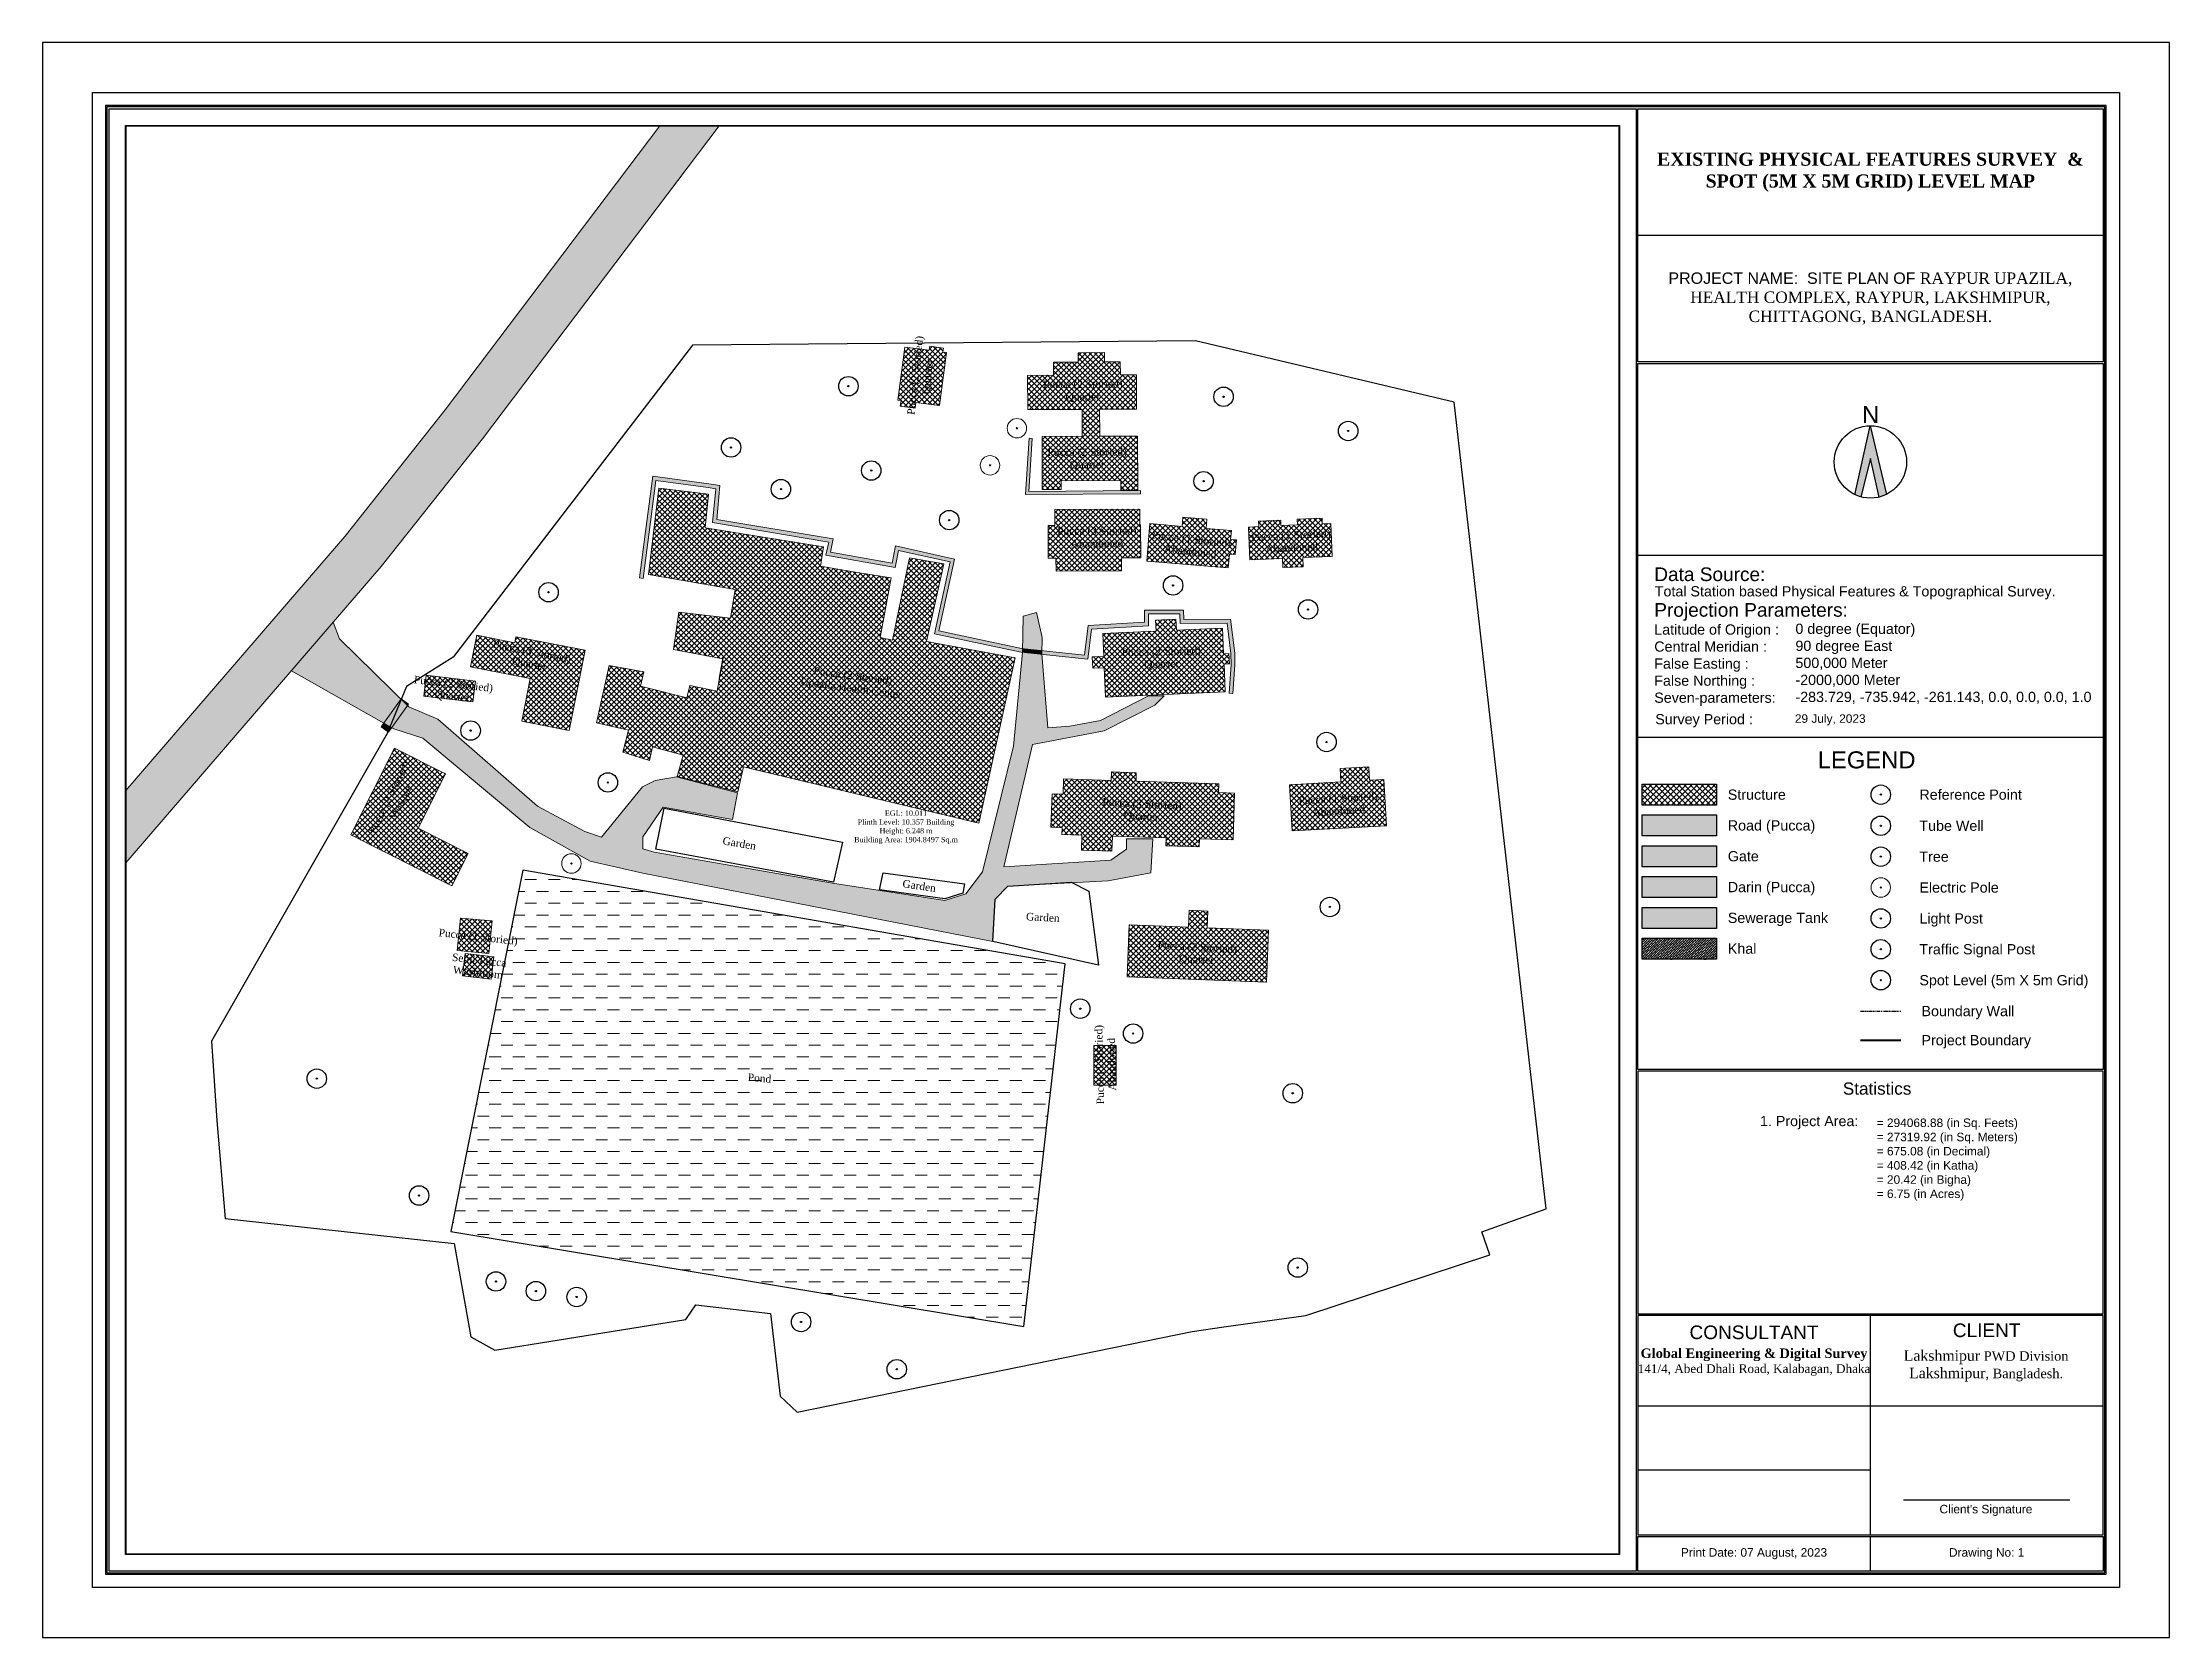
# Model space of a CAD drawing. Header units: inches. Extents: x 270945 to 271283, y 2548610 to 2548863.
import ezdxf
from ezdxf.enums import TextEntityAlignment as Align

# ---------------------------------------------------------------- set-up
doc = ezdxf.new("R2010")
doc.units = ezdxf.units.IN
doc.header["$MEASUREMENT"] = 0
doc.header["$PDMODE"] = 32
doc.header["$PDSIZE"] = 0.2
doc.linetypes.add('PHANTOM2', pattern=[1.25, 0.625, -0.125, 0.125, -0.125, 0.125, -0.125])
doc.layers.add('Boundary Wall', color=7, linetype='PHANTOM2', lineweight=30, true_color=0xe69800)
doc.layers.add('River-Canal-Pond-Ditch', color=7, linetype='Continuous', lineweight=25, true_color=0x6fccdd)
for name, color, linetype in [('Drain (Pucca)', 230, 'Continuous'), ('Frame', 61, 'Continuous'), ('Frame_384', 61, 'Continuous'), ('Frame_480', 61, 'Continuous'), ('Gate', 14, 'Continuous'), ('Grid (5m X 5m) Spot Level', 252, 'Continuous'), ('Label_Structure_Type', 162, 'Continuous'), ('Label_Structure_Use', 110, 'Continuous'), ('Layout_Text', 7, 'Continuous'), ('Light Post', 130, 'Continuous'), ('Natural Khal', 192, 'Continuous'), ('Outer_1', 230, 'Continuous'), ('Outer_2', 7, 'Continuous'), ('Outer_3', 40, 'Continuous'), ('Outer_4', 3, 'Continuous'), ('P3', 3, 'Continuous'), ('Page_Border', 150, 'Continuous'), ('Reference_Point', 10, 'Continuous'), ('Road (Pucca)', 50, 'Continuous'), ('Sewerage Tank', 42, 'Continuous'), ('Structure', 5, 'Continuous'), ('Tree', 3, 'Continuous'), ('Tube Well (Hand)', 30, 'Continuous')]:
    doc.layers.add(name, color=color, linetype=linetype)
doc.layers.add('Electric Pole', color=6, linetype='Continuous', lineweight=20)
doc.layers.add('Project_Boundary', color=3, linetype='Continuous', lineweight=30)
doc.styles.add('Label_Structure_Type', font='times.ttf')
doc.styles.add('Label_Structure_Use', font='times.ttf')
doc.styles.get("Standard").update_dxf_attribs({"font": 'arial.ttf', "height": 1})
pattern_1 = [(45, (0, 0), (-0.42426406871, 0.42426406871), []), (135, (0, 0), (-0.42426406871, -0.42426406871), [])]

msp = doc.modelspace()

# ---------------------------------------------------------------- hatches: boundary and pattern name
at = {"layer": 'Drain (Pucca)', "lineweight": 0}
h = msp.add_hatch(color=256, dxfattribs=at)
h.dxf.hatch_style = 1
h.paths.add_polyline_path([(271119.48, 2548792.29), (271101.75, 2548792.16), (271102.31, 2548800.54), (271101.81, 2548800.57), (271101.22, 2548791.66), (271119.48, 2548791.79)])
h = msp.add_hatch(color=256, dxfattribs=at)
h.dxf.hatch_style = 1
h.paths.add_polyline_path([(271042.15, 2548794.58), (271041.01, 2548785.79), (271040.06, 2548778.43), (271040.65, 2548778.36), (271041.61, 2548785.71), (271042.66, 2548793.86), (271050.96, 2548792.78), (271052.14, 2548792.57), (271051.64, 2548787.22), (271070.04, 2548784.13), (271069.61, 2548782.04), (271080.59, 2548780.07), (271081.1, 2548782.79), (271089.29, 2548780.97), (271086.79, 2548769.57), (271100.52, 2548766.66), (271100.77, 2548766.63), (271100.78, 2548767.24), (271100.61, 2548767.25), (271087.51, 2548770.04), (271090, 2548781.43), (271080.63, 2548783.51), (271080.11, 2548780.77), (271070.32, 2548782.52), (271070.75, 2548784.61), (271052.29, 2548787.72), (271052.79, 2548793.07), (271051.05, 2548793.37)])
h = msp.add_hatch(color=256, dxfattribs=at)
h.dxf.hatch_style = 1
h.paths.add_polyline_path([(271103.84, 2548766.91), (271103.83, 2548766.34), (271103.83, 2548766.31), (271111.11, 2548765.54), (271111.71, 2548770.31), (271120.7, 2548770.83), (271120.71, 2548772.74), (271125.71, 2548772.74), (271125.76, 2548771.24), (271133.19, 2548771.28), (271133.79, 2548766.46), (271133.83, 2548764.71), (271133.5, 2548760.17), (271134.1, 2548760.12), (271134.43, 2548764.7), (271134.39, 2548766.5), (271133.72, 2548771.89), (271126.34, 2548771.85), (271126.29, 2548773.34), (271120.11, 2548773.34), (271120.11, 2548771.4), (271111.18, 2548770.88), (271110.59, 2548766.2)])
h = msp.add_hatch(color=256, dxfattribs=at)
h.dxf.hatch_style = 1
h.paths.add_polyline_path([(271103.84, 2548766.91), (271100.78, 2548767.24), (271100.77, 2548766.63), (271103.83, 2548766.31), (271103.83, 2548766.34)])
at = {"layer": 'Drain (Pucca)'}
msp.add_hatch(color=256, dxfattribs=at).paths.add_polyline_path([(271198.97, 2548731.11), (271210.75, 2548731.11), (271210.75, 2548727.78), (271198.97, 2548727.78)])
at = {"layer": 'Gate', "lineweight": 0}
h = msp.add_hatch(color=256, dxfattribs=at)
h.dxf.hatch_style = 1
h.paths.add_polyline_path([(271002.3, 2548759.16), (271002.25, 2548759.21), (270999.54, 2548755.43), (271000.53, 2548754.87)])
h = msp.add_hatch(color=256, dxfattribs=at)
h.dxf.hatch_style = 1
h.paths.add_polyline_path([(271003.29, 2548758.19), (271002.3, 2548759.16), (271000.53, 2548754.87), (271000.79, 2548754.72)])
h = msp.add_hatch(color=256, dxfattribs=at)
h.dxf.hatch_style = 1
h.paths.add_polyline_path([(271002.32, 2548759.22), (271002.3, 2548759.16), (271003.29, 2548758.19), (271003.45, 2548758.41)])
h = msp.add_hatch(color=256, dxfattribs=at)
h.dxf.hatch_style = 1
h.paths.add_polyline_path([(271000.53, 2548754.87), (270999.54, 2548755.43), (270999.09, 2548754.81), (271000.18, 2548754.02)])
h = msp.add_hatch(color=256, dxfattribs=at)
h.dxf.hatch_style = 1
h.paths.add_polyline_path([(271000.79, 2548754.72), (271000.53, 2548754.87), (271000.18, 2548754.02), (271000.25, 2548753.97)])
at = {"layer": 'Gate'}
msp.add_hatch(color=256, dxfattribs=at).paths.add_polyline_path([(271198.97, 2548735.99), (271210.75, 2548735.99), (271210.75, 2548732.66), (271198.97, 2548732.66)])
at = {"layer": 'Layout_Text'}
h = msp.add_hatch(color=256, dxfattribs=at)
h.paths.add_polyline_path([(271235.1, 2548802.56), (271235.13, 2548797.35), (271236.41, 2548791.8, -0.098962), (271236.54, 2548791.25), (271237.67, 2548791.67)])
h.paths.add_polyline_path([(271235.13, 2548797.35), (271235.1, 2548802.56), (271232.66, 2548791.63, 0.045392), (271233.64, 2548791.27, -0.097851), (271233.77, 2548791.82)])
at = {"layer": 'Natural Khal', "lineweight": -2}
h = msp.add_hatch(dxfattribs=at)
h.set_pattern_fill('ANSI36', color=4, scale=2.16, style=0)
h.set_pattern_definition([(45, (-172999.44675, 2120564.7476), (0.14318912316, 0.52502678491), [0.67499999985, -0.13499999997, 0, -0.13499999997])])
h.paths.add_polyline_path([(271198.97, 2548721.34), (271210.75, 2548721.34), (271210.75, 2548718.01), (271198.97, 2548718.01)])
at = {"layer": 'River-Canal-Pond-Ditch', "lineweight": 0}
h = msp.add_hatch(dxfattribs=at)
h.set_pattern_fill('DASH', color=256, scale=15)
h.paths.add_polyline_path([(271107.51, 2548717.28), (271021.59, 2548732.1), (271010.18, 2548674.82), (271100.94, 2548659.76)])
h.paths.add_polyline_path([(271010.17, 2548715.45), (271018.53, 2548714.52), (271018.73, 2548716.4), (271010.38, 2548717.32)], flags=9)
h.paths.add_polyline_path([(271010.05, 2548717.43), (271019.08, 2548716.43), (271019.29, 2548718.31), (271010.25, 2548719.31)], flags=9)
h.paths.add_polyline_path([(271007.82, 2548720.91), (271020.85, 2548719.47), (271021.12, 2548721.87), (271008.09, 2548723.31)], flags=9)
h.paths.add_polyline_path([(271056.87, 2548698.39), (271061.13, 2548698.05), (271061.28, 2548699.93), (271057.02, 2548700.26)], flags=24)
at = {"layer": 'Road (Pucca)', "lineweight": 0}
h = msp.add_hatch(color=254, dxfattribs=at)
h.dxf.hatch_style = 1
h.paths.add_polyline_path([(270999.13, 2548780.24), (271015.16, 2548800.47), (271052.7, 2548850.08), (271043.3, 2548850.08), (271009.23, 2548805.06), (270993.35, 2548785.02), (270958.67, 2548744.77), (270958.67, 2548733.28)])
h = msp.add_hatch(color=254, dxfattribs=at)
h.dxf.hatch_style = 1
h.paths.add_polyline_path([(271103.85, 2548768.98), (271102.98, 2548772.98), (271100.87, 2548772.38), (271100.78, 2548767.24), (271103.84, 2548766.91)])
h = msp.add_hatch(color=254, dxfattribs=at)
h.dxf.hatch_style = 1
h.paths.add_polyline_path([(270992.52, 2548768.79), (270991.51, 2548771.4), (270984.88, 2548763.7), (270999.54, 2548755.43), (271002.25, 2548759.21)], flags=17)
h = msp.add_hatch(color=254, dxfattribs=at)
h.dxf.hatch_style = 1
h.paths.add_polyline_path([(271008.08, 2548756.05), (271003.51, 2548757.98), (271003.29, 2548758.19), (271000.79, 2548754.72), (271001.12, 2548754.54), (271005.72, 2548753.06), (271022.67, 2548738.88), (271032.26, 2548733.53), (271040.6, 2548731.62), (271096.06, 2548720.81), (271096.42, 2548727.54), (271098.43, 2548729.56), (271098.52, 2548729.56), (271108.47, 2548730.2), (271108.64, 2548730.12), (271114.34, 2548730.44), (271121.09, 2548731.71), (271121.4, 2548737.06), (271117.24, 2548737.07), (271117.23, 2548735.44), (271114.76, 2548733.7), (271097.82, 2548732.65), (271102.32, 2548752.01), (271113.69, 2548754.2), (271121.72, 2548758.27), (271123.2, 2548759.76), (271120.74, 2548759.74), (271113.13, 2548755.86), (271108.23, 2548754.95), (271104.75, 2548754.7), (271103.83, 2548766.31), (271100.77, 2548766.63), (271099.32, 2548751.75), (271094.42, 2548731.85), (271091.75, 2548728.38), (271088.45, 2548727.33), (271070.66, 2548730.03), (271042.4, 2548734.98), (271040.58, 2548735.49), (271040.58, 2548737.39), (271043.8, 2548742.11), (271054.8, 2548740.17), (271055.6, 2548744.39), (271045.93, 2548746.93), (271042.53, 2548746.35), (271040.55, 2548745.32), (271034.01, 2548737.33), (271031.4, 2548738.27), (271023.87, 2548742.24)])
at = {"layer": 'Road (Pucca)'}
msp.add_hatch(color=254, dxfattribs=at).paths.add_polyline_path([(271198.97, 2548740.87), (271210.75, 2548740.87), (271210.75, 2548737.54), (271198.97, 2548737.54)])
at = {"layer": 'Sewerage Tank'}
msp.add_hatch(color=256, dxfattribs=at).paths.add_polyline_path([(271198.97, 2548726.22), (271210.75, 2548726.22), (271210.75, 2548722.89), (271198.97, 2548722.89)])
at = {"layer": 'Structure', "lineweight": 0}
h = msp.add_hatch(dxfattribs=at)
h.set_pattern_fill('ANSI37', color=253, scale=4.8)
h.set_pattern_definition(pattern_1)
h.paths.add_polyline_path([(271088.71, 2548814.16), (271088.15, 2548814.24), (271088.24, 2548814.88), (271086.06, 2548815.17), (271085.97, 2548814.53), (271082.12, 2548815.04), (271081, 2548806.63), (271081.51, 2548806.56), (271081.39, 2548805.66), (271083.76, 2548805.35), (271083.87, 2548806.24), (271087.59, 2548805.75)])
h.paths.add_polyline_path([(271086.68, 2548807.11), (271087.35, 2548813.27), (271085.05, 2548813.52), (271084.37, 2548807.36)], flags=24)
h.paths.add_polyline_path([(271084.4, 2548803.88), (271085.83, 2548816.91), (271083.43, 2548817.17), (271082, 2548804.15)], flags=9)
h = msp.add_hatch(dxfattribs=at)
h.set_pattern_fill('ANSI37', color=253, scale=4.8)
h.set_pattern_definition(pattern_1)
h.paths.add_polyline_path([(271112.98, 2548805.17), (271118.83, 2548805.21), (271118.8, 2548810.63), (271116.26, 2548810.61), (271116.24, 2548812.69), (271113.77, 2548812.68), (271113.76, 2548814.16), (271109.56, 2548814.14), (271109.56, 2548812.64), (271105.68, 2548812.64), (271105.69, 2548810.56), (271101.56, 2548810.54), (271101.59, 2548805.11), (271110.21, 2548805.16), (271110.23, 2548800.89), (271103.86, 2548800.85), (271103.89, 2548792.44), (271106.89, 2548792.44), (271106.89, 2548793.85), (271116.35, 2548793.9), (271116.36, 2548792.37), (271119.04, 2548792.38), (271118.99, 2548800.93), (271113, 2548800.9)])
h.paths.add_polyline_path([(271107.93, 2548795.08), (271114.13, 2548795.11), (271114.11, 2548797.43), (271107.92, 2548797.4)], flags=24)
h.paths.add_polyline_path([(271104.47, 2548796.97), (271117.57, 2548797.04), (271117.56, 2548799.45), (271104.45, 2548799.38)], flags=24)
h.paths.add_polyline_path([(271107.23, 2548805.85), (271113.43, 2548805.89), (271113.42, 2548808.21), (271107.22, 2548808.17)], flags=24)
h.paths.add_polyline_path([(271103.77, 2548807.75), (271116.87, 2548807.82), (271116.86, 2548810.23), (271103.76, 2548810.16)], flags=24)
h = msp.add_hatch(dxfattribs=at)
h.set_pattern_fill('ANSI37', color=253, scale=4.8)
h.set_pattern_definition(pattern_1)
h.paths.add_polyline_path([(271099.57, 2548765.79), (271085.54, 2548768.37), (271088.29, 2548780.65), (271082.84, 2548781.63), (271080.16, 2548768.59), (271078.2, 2548768.99), (271079.93, 2548778.43), (271074.25, 2548779.35), (271068.73, 2548780.32), (271069.22, 2548783.36), (271050.47, 2548786.39), (271051.01, 2548791.73), (271043.13, 2548792.68), (271041.49, 2548778.98), (271055.22, 2548776.63), (271054.47, 2548772.04), (271046.27, 2548772.99), (271045.46, 2548767.11), (271053.25, 2548765.63), (271052.35, 2548760.49), (271048.01, 2548761.37), (271047.58, 2548759.44), (271040.19, 2548761.28), (271040.75, 2548763.54), (271035.27, 2548764.54), (271033.24, 2548755.49), (271038.29, 2548754.3), (271037.41, 2548750.81), (271041.63, 2548749.48), (271042.12, 2548751.67), (271046.98, 2548750.37), (271046.04, 2548746.94), (271055.63, 2548744.55), (271056.55, 2548748.47), (271093.84, 2548739.56)])
h.paths.add_polyline_path([(271065.15, 2548760.76), (271081.66, 2548758.51), (271081.98, 2548760.9), (271065.48, 2548763.15)], flags=24)
h.paths.add_polyline_path([(271067.18, 2548762.46), (271080.16, 2548760.69), (271080.49, 2548763.09), (271067.5, 2548764.85)], flags=24)
h = msp.add_hatch(dxfattribs=at)
h.set_pattern_fill('ANSI37', color=253, scale=4.8)
h.set_pattern_definition(pattern_1)
h.paths.add_polyline_path([(271119.48, 2548786.83), (271119.35, 2548786.83), (271119.33, 2548789.35), (271105.88, 2548789.28), (271105.9, 2548786.76), (271104.81, 2548786.75), (271104.84, 2548781.55), (271106.06, 2548781.56), (271106.07, 2548779.53), (271116.44, 2548779.58), (271116.43, 2548781.61), (271119.51, 2548781.63)])
h.paths.add_polyline_path([(271108.16, 2548782.95), (271116.96, 2548783), (271116.95, 2548784.88), (271108.15, 2548784.83)], flags=24)
h.paths.add_polyline_path([(271106, 2548784.46), (271119.1, 2548784.53), (271119.09, 2548786.94), (271105.99, 2548786.87)], flags=24)
h = msp.add_hatch(dxfattribs=at)
h.set_pattern_fill('ANSI37', color=253, scale=4.8)
h.set_pattern_definition(pattern_1)
h.paths.add_polyline_path([(271134.68, 2548784.47), (271133.74, 2548784.55), (271133.86, 2548785.95), (271129.85, 2548786.29), (271129.98, 2548787.73), (271126.18, 2548788.05), (271126.06, 2548786.61), (271120.95, 2548787.05), (271120.45, 2548781.12), (271133.35, 2548780.03), (271133.54, 2548782.21), (271134.48, 2548782.13)])
h.paths.add_polyline_path([(271122.85, 2548782.19), (271131.6, 2548781.21), (271131.81, 2548783.08), (271123.06, 2548784.06)], flags=24)
h.paths.add_polyline_path([(271120.88, 2548783.93), (271133.91, 2548782.48), (271134.17, 2548784.88), (271121.15, 2548786.33)], flags=24)
h = msp.add_hatch(dxfattribs=at)
h.set_pattern_fill('ANSI37', color=253, scale=4.8)
h.set_pattern_definition(pattern_1)
h.paths.add_polyline_path([(271149.62, 2548787.07), (271148.27, 2548787.02), (271148.23, 2548787.92), (271144.3, 2548787.75), (271144.34, 2548786.84), (271141.71, 2548786.73), (271141.67, 2548787.6), (271138.15, 2548787.44), (271138.19, 2548786.57), (271136.55, 2548786.5), (271136.78, 2548781.29), (271141.94, 2548781.51), (271142.01, 2548780.07), (271145.23, 2548780.21), (271145.16, 2548781.66), (271149.85, 2548781.86)])
h.paths.add_polyline_path([(271139.06, 2548782.06), (271147.84, 2548782.55), (271147.74, 2548784.43), (271138.95, 2548783.94)], flags=24)
h = msp.add_hatch(dxfattribs=at)
h.set_pattern_fill('ANSI37', color=253, scale=4.8)
h.set_pattern_definition(pattern_1)
h.paths.add_polyline_path([(271132.69, 2548764.79), (271133.54, 2548764.82), (271133.47, 2548766.45), (271132.62, 2548766.41), (271132.44, 2548770.48), (271125.15, 2548770.16), (271125.07, 2548771.89), (271121.85, 2548771.75), (271121.93, 2548770.02), (271113.46, 2548769.65), (271113.62, 2548766.01), (271111.81, 2548765.93), (271111.89, 2548764.12), (271113.7, 2548764.2), (271113.91, 2548759.55), (271132.88, 2548760.39)])
h.paths.add_polyline_path([(271119.73, 2548763.42), (271125.93, 2548763.57), (271125.87, 2548765.89), (271119.68, 2548765.74)], flags=24)
h.paths.add_polyline_path([(271116.23, 2548765.25), (271129.34, 2548765.56), (271129.28, 2548767.97), (271116.18, 2548767.66)], flags=24)
h = msp.add_hatch(dxfattribs=at)
h.set_pattern_fill('ANSI37', color=253, scale=4.8)
h.set_pattern_definition(pattern_1)
h.paths.add_polyline_path([(271031.42, 2548766.98), (271020.47, 2548769.12), (271020.28, 2548768.16), (271014.25, 2548769.34), (271013.27, 2548764.34), (271022.72, 2548762.5), (271021.39, 2548755.71), (271028.93, 2548754.23)])
h.paths.add_polyline_path([(271019.3, 2548764.15), (271025.37, 2548762.91), (271025.84, 2548765.18), (271019.77, 2548766.42)], flags=24)
h.paths.add_polyline_path([(271016.3, 2548766.71), (271029.14, 2548764.09), (271029.62, 2548766.46), (271016.78, 2548769.08)], flags=24)
h.paths.add_polyline_path([(271007.12, 2548758.73), (271013.28, 2548758.05), (271013.54, 2548760.35), (271007.38, 2548761.03)], flags=9)
h.paths.add_polyline_path([(271003.9, 2548761.01), (271016.93, 2548759.57), (271017.19, 2548761.97), (271004.17, 2548763.41)], flags=9)
h = msp.add_hatch(dxfattribs=at)
h.set_pattern_fill('ANSI37', color=253, scale=4.8)
h.set_pattern_definition(pattern_1)
h.paths.add_polyline_path([(271014.04, 2548762.09), (271006.25, 2548763.01), (271005.87, 2548759.7), (271013.66, 2548758.79)])
h = msp.add_hatch(dxfattribs=at)
h.set_pattern_fill('ANSI37', color=253, scale=4.8)
h.set_pattern_definition(pattern_1)
h.paths.add_polyline_path([(271004.98, 2548738.76), (271009.33, 2548747.36), (271001.23, 2548751.45), (270994.29, 2548737.72), (271010.32, 2548729.61), (271012.91, 2548734.75)])
h.paths.add_polyline_path([(271001.89, 2548739.28), (271004.79, 2548745.08), (271002.7, 2548746.12), (270999.81, 2548740.32)], flags=24)
h.paths.add_polyline_path([(270998.67, 2548737.19), (271004.52, 2548748.91), (271002.36, 2548749.99), (270996.51, 2548738.26)], flags=24)
h = msp.add_hatch(dxfattribs=at)
h.set_pattern_fill('ANSI37', color=253, scale=4.8)
h.set_pattern_definition(pattern_1)
h.paths.add_polyline_path([(271134.34, 2548744.33), (271131.83, 2548744.41), (271131.87, 2548745.82), (271118.75, 2548746.22), (271118.79, 2548747.57), (271114.88, 2548747.69), (271114.83, 2548746.34), (271107.27, 2548746.57), (271107.19, 2548744.16), (271105.44, 2548744.22), (271105.27, 2548738.91), (271107.03, 2548738.85), (271107, 2548737.76), (271110.17, 2548737.67), (271110.09, 2548735.27), (271114.93, 2548735.13), (271115.01, 2548737.52), (271123.51, 2548737.26), (271123.47, 2548735.99), (271128.75, 2548735.83), (271128.79, 2548737.1), (271134.12, 2548736.94)])
h.paths.add_polyline_path([(271116.42, 2548739.5), (271122.61, 2548739.17), (271122.73, 2548741.48), (271116.54, 2548741.81)], flags=24)
h.paths.add_polyline_path([(271113.07, 2548741.59), (271126.16, 2548740.89), (271126.29, 2548743.3), (271113.2, 2548744)], flags=24)
h = msp.add_hatch(dxfattribs=at)
h.set_pattern_fill('ANSI37', color=253, scale=4.8)
h.set_pattern_definition(pattern_1)
h.paths.add_polyline_path([(271158.01, 2548746.49), (271155.73, 2548746.37), (271155.62, 2548748.48), (271151.12, 2548748.23), (271151.23, 2548746.12), (271143.08, 2548745.66), (271143.48, 2548738.33), (271158.42, 2548739.16)])
h.paths.add_polyline_path([(271146.54, 2548740.34), (271155.33, 2548740.83), (271155.22, 2548742.71), (271146.44, 2548742.22)], flags=24)
h.paths.add_polyline_path([(271144.31, 2548741.73), (271157.39, 2548742.47), (271157.26, 2548744.88), (271144.17, 2548744.14)], flags=24)
at = {"layer": 'Structure'}
h = msp.add_hatch(dxfattribs=at)
h.set_pattern_fill('ANSI37', color=253, scale=5.184, style=0)
h.set_pattern_definition([(45, (269012.3503, 2548190.6301), (-0.4582052, 0.4582052), []), (135, (269012.3503, 2548190.6301), (-0.4582052, -0.4582052), [])])
h.paths.add_polyline_path([(271198.97, 2548745.76), (271210.75, 2548745.76), (271210.75, 2548742.43), (271198.97, 2548742.43)])
at = {"layer": 'Structure', "lineweight": 0}
h = msp.add_hatch(dxfattribs=at)
h.set_pattern_fill('ANSI37', color=253, scale=4.8)
h.set_pattern_definition(pattern_1)
h.paths.add_polyline_path([(271139.75, 2548722.59), (271130, 2548722.97), (271130.11, 2548725.64), (271127.17, 2548725.76), (271127.06, 2548723.09), (271117.65, 2548723.45), (271117.33, 2548715.22), (271139.43, 2548714.36)])
h.paths.add_polyline_path([(271125.17, 2548716.82), (271131.36, 2548716.46), (271131.49, 2548718.78), (271125.31, 2548719.14)], flags=24)
h.paths.add_polyline_path([(271121.84, 2548718.94), (271134.92, 2548718.17), (271135.06, 2548720.58), (271121.98, 2548721.35)], flags=24)
h = msp.add_hatch(dxfattribs=at)
h.set_pattern_fill('ANSI37', color=253, scale=4.8)
h.set_pattern_definition(pattern_1)
h.paths.add_polyline_path([(271016.7, 2548724.06), (271011.7, 2548724.52), (271011.16, 2548719.39), (271016.16, 2548718.93)])
h.paths.add_polyline_path([(271007.82, 2548720.91), (271020.85, 2548719.47), (271021.12, 2548721.87), (271008.09, 2548723.31)], flags=9)
h.paths.add_polyline_path([(271010.05, 2548717.43), (271019.08, 2548716.43), (271019.29, 2548718.31), (271010.25, 2548719.31)], flags=9)
h = msp.add_hatch(dxfattribs=at)
h.set_pattern_fill('ANSI37', color=253, scale=4.8)
h.set_pattern_definition(pattern_1)
h.paths.add_polyline_path([(271016.95, 2548718.39), (271012.41, 2548718.92), (271012.01, 2548715.37), (271016.54, 2548714.84)])
h = msp.add_hatch(dxfattribs=at)
h.set_pattern_fill('ANSI37', color=253, scale=4.8)
h.set_pattern_definition(pattern_1)
h.paths.add_polyline_path([(271115.6, 2548704.31), (271112.05, 2548704.31), (271112.05, 2548698.01), (271115.6, 2548698.01)])

# ---------------------------------------------------------------- linework, layer by layer
at = {"elevation": 16.97}
msp.add_lwpolyline([(271053.32, 2548766.02), (271052.67, 2548762.54)], dxfattribs=at)
at = {"layer": 'Boundary Wall'}
for points in [[(271233.58, 2548709.78), (271239.97, 2548709.78)], [(271233.58, 2548705.17), (271239.97, 2548705.17)]]:
    msp.add_lwpolyline(points, dxfattribs=at)
at = {"layer": 'Drain (Pucca)', "lineweight": 0, "elevation": 9.99}
msp.add_lwpolyline([(271101.81, 2548800.57), (271101.22, 2548791.66), (271119.48, 2548791.79), (271119.48, 2548792.29), (271101.75, 2548792.16), (271102.31, 2548800.54)], close=True, dxfattribs=at)
at = {"layer": 'Drain (Pucca)', "lineweight": 0}
msp.add_lwpolyline([(271134.1, 2548760.12), (271134.43, 2548764.7), (271134.39, 2548766.5), (271133.72, 2548771.89), (271126.34, 2548771.85), (271126.29, 2548773.34), (271120.11, 2548773.34), (271120.11, 2548771.4), (271111.18, 2548770.88), (271110.59, 2548766.2), (271100.61, 2548767.25), (271087.51, 2548770.04), (271090, 2548781.43), (271080.63, 2548783.51), (271080.11, 2548780.77), (271070.32, 2548782.52), (271070.75, 2548784.61), (271052.29, 2548787.72), (271052.79, 2548793.07), (271051.05, 2548793.37), (271042.15, 2548794.58), (271041.01, 2548785.79), (271040.06, 2548778.43), (271040.65, 2548778.36), (271041.61, 2548785.71), (271042.66, 2548793.86), (271050.96, 2548792.78), (271052.14, 2548792.57), (271051.64, 2548787.22), (271070.04, 2548784.13), (271069.61, 2548782.04), (271080.59, 2548780.07), (271081.1, 2548782.79), (271089.29, 2548780.97), (271086.79, 2548769.57), (271100.52, 2548766.66), (271111.11, 2548765.54), (271111.71, 2548770.31), (271120.7, 2548770.83), (271120.71, 2548772.74), (271125.71, 2548772.74), (271125.76, 2548771.24), (271133.19, 2548771.28), (271133.79, 2548766.46), (271133.83, 2548764.71), (271133.5, 2548760.17)], close=True, dxfattribs=at)
at = {"layer": 'Drain (Pucca)'}
msp.add_lwpolyline([(271198.97, 2548731.11), (271210.75, 2548731.11), (271210.75, 2548727.78), (271198.97, 2548727.78)], close=True, dxfattribs=at)
at = {"layer": 'Electric Pole'}
for centre in [(271099.87, 2548802.16), (271095.61, 2548796.29), (271029.26, 2548733.17), (271236.78, 2548729.37)]:
    msp.add_circle(centre, 1.54, dxfattribs=at)
for p in [(271099.87, 2548802.16), (271095.61, 2548796.29), (271029.26, 2548733.17), (271236.78, 2548729.37)]:
    msp.add_point(p, dxfattribs=at)
at = {"layer": 'Frame'}
msp.add_lwpolyline([(271274.63, 2548855.4), (271274.63, 2548618.39), (270953.35, 2548618.39), (270953.35, 2548855.4)], close=True, dxfattribs=at)
at = {"layer": 'Frame_384'}
msp.add_lwpolyline([(270958.67, 2548850.08), (270958.67, 2548623.71), (271195.31, 2548623.71), (271195.31, 2548850.08)], close=True, dxfattribs=at)
at = {"layer": 'Frame_480'}
msp.add_lwpolyline([(270958.67, 2548850.08), (271195.31, 2548850.08), (271195.31, 2548623.71), (270958.67, 2548623.71)], close=True, dxfattribs=at)
msp.add_lwpolyline([(270958.67, 2548850.08), (271195.31, 2548850.08), (271195.31, 2548623.71), (270958.67, 2548623.71)], close=True, dxfattribs=at)
at = {"layer": 'Gate', "lineweight": 0}
msp.add_lwpolyline([(270999.09, 2548754.81), (271002.28, 2548759.25), (271003.45, 2548758.41), (271000.25, 2548753.97)], close=True, dxfattribs=at)
at = {"layer": 'Gate'}
msp.add_lwpolyline([(271198.97, 2548735.99), (271210.75, 2548735.99), (271210.75, 2548732.66), (271198.97, 2548732.66)], close=True, dxfattribs=at)
at = {"layer": 'Grid (5m X 5m) Spot Level'}
msp.add_circle((271236.78, 2548714.68), 1.54, dxfattribs=at)
msp.add_point((271236.78, 2548714.68), dxfattribs=at)
at = {"layer": 'Layout_Text'}
msp.add_circle((271235.13, 2548796.82), 5.74, dxfattribs=at)
at = {"layer": 'Light Post'}
msp.add_circle((271236.78, 2548724.47), 1.54, dxfattribs=at)
msp.add_point((271236.78, 2548724.47), dxfattribs=at)
msp.add_point((271236.78, 2548724.47), dxfattribs=at)
at = {"layer": 'Natural Khal'}
msp.add_lwpolyline([(271198.97, 2548721.34), (271210.75, 2548721.34), (271210.75, 2548718.01), (271198.97, 2548718.01)], close=True, dxfattribs=at)
at = {"layer": 'Outer_1'}
msp.add_lwpolyline([(271272.52, 2548853.3), (270955.45, 2548853.3), (270955.45, 2548620.5), (271272.52, 2548620.5)], close=True, dxfattribs=at)
at = {"layer": 'Outer_2'}
msp.add_lwpolyline([(271272.31, 2548853.09), (270955.66, 2548853.09), (270955.66, 2548620.71), (271272.31, 2548620.71)], close=True, dxfattribs=at)
at = {"layer": 'Outer_3'}
for p, q in [((271272, 2548832.74), (271198.26, 2548832.74)), ((271272, 2548782.01), (271198.26, 2548782.01)), ((271272, 2548753.15), (271198.26, 2548753.15)), ((271235.13, 2548626.78), (271235.13, 2548661.55)), ((271198.26, 2548647.23), (271235.13, 2548647.23)), ((271235.13, 2548647.23), (271272, 2548647.23)), ((271235.13, 2548637), (271198.26, 2548637)), ((271266.73, 2548632.24), (271240.39, 2548632.24)), ((271235.13, 2548621.02), (271235.13, 2548626.51))]:
    msp.add_line(p, q, dxfattribs=at)
for points in [[(271198, 2548852.77), (271198, 2548621.02), (270955.98, 2548621.02), (270955.98, 2548852.77)], [(271198.26, 2548852.77), (271272, 2548852.77), (271272, 2548812.7), (271198.26, 2548812.7)], [(271272, 2548812.44), (271272, 2548700.54), (271198.26, 2548700.54), (271198.26, 2548812.44)], [(271272, 2548700.27), (271198.26, 2548700.27), (271198.26, 2548661.81), (271272, 2548661.81)], [(271272, 2548661.55), (271198.26, 2548661.55), (271198.26, 2548626.78), (271272, 2548626.78)], [(271198.26, 2548626.51), (271272, 2548626.51), (271272, 2548621.02), (271198.26, 2548621.02)]]:
    msp.add_lwpolyline(points, close=True, dxfattribs=at)
at = {"layer": 'Outer_4'}
msp.add_lwpolyline([(271195.36, 2548850.14), (271195.36, 2548623.66), (270958.61, 2548623.66), (270958.61, 2548850.14)], close=True, dxfattribs=at)
at = {"layer": 'P3', "color": 0}
msp.add_lwpolyline([(271232.66, 2548791.63), (271235.1, 2548802.56), (271237.67, 2548791.67), (271236.54, 2548791.25), (271235.13, 2548797.35), (271233.64, 2548791.27)], dxfattribs=at)
at = {"layer": 'Page_Border'}
msp.add_lwpolyline([(271282.53, 2548863.3), (270945.45, 2548863.3), (270945.45, 2548610.49), (271282.53, 2548610.49)], close=True, dxfattribs=at)
at = {"layer": 'Project_Boundary', "lineweight": -3, "elevation": 9.23}
msp.add_lwpolyline([(270973.09, 2548692.42), (270974.38, 2548676.9), (271010.7, 2548672.96), (271013.3, 2548658.13), (271017.15, 2548656.03), (271047.42, 2548660.87), (271048.98, 2548663.22), (271060.84, 2548661.85), (271062.36, 2548648.74), (271065.02, 2548646.2), (271127.63, 2548658.98), (271132.67, 2548659.75), (271145.66, 2548661.5), (271174.83, 2548671.12), (271173.54, 2548674.81), (271183.74, 2548678.46), (271169.15, 2548806.29), (271128.16, 2548816.03), (271048.48, 2548815.31), (271010.52, 2548765.86), (271003.14, 2548761.21), (271000.08, 2548753.77), (270972.2, 2548704.99), (270973.09, 2548692.42)], dxfattribs=at)
at = {"layer": 'Project_Boundary', "lineweight": 40}
msp.add_lwpolyline([(271233.58, 2548705.17), (271239.97, 2548705.17)], dxfattribs=at)
at = {"layer": 'Reference_Point'}
msp.add_circle((271236.78, 2548744.09), 1.54, dxfattribs=at)
msp.add_point((271236.78, 2548744.09), dxfattribs=at)
at = {"layer": 'River-Canal-Pond-Ditch', "elevation": 10.17}
msp.add_lwpolyline([(271021.59, 2548732.1), (271010.18, 2548674.82), (271100.94, 2548659.76), (271107.51, 2548717.28), (271021.59, 2548732.1)], dxfattribs=at)
at = {"layer": 'Road (Pucca)', "lineweight": 0}
for points in [[(270958.67, 2548744.77), (270993.35, 2548785.02), (271009.23, 2548805.06), (271043.3, 2548850.08)], [(270958.67, 2548733.28), (270999.13, 2548780.24), (271015.16, 2548800.47), (271052.7, 2548850.08)]]:
    msp.add_lwpolyline(points, dxfattribs=at)
at = {"layer": 'Road (Pucca)', "lineweight": 0, "elevation": 10.05}
msp.add_lwpolyline([(270984.88, 2548763.7), (271001.12, 2548754.54), (271005.72, 2548753.06), (271022.67, 2548738.88), (271032.26, 2548733.53), (271040.6, 2548731.62), (271096.06, 2548720.81), (271096.42, 2548727.54), (271098.43, 2548729.56), (271114.34, 2548730.44), (271121.09, 2548731.71), (271121.4, 2548737.06), (271117.24, 2548737.07), (271117.23, 2548735.44), (271114.76, 2548733.7), (271097.82, 2548732.65), (271102.32, 2548752.01), (271113.69, 2548754.2), (271121.72, 2548758.27), (271123.2, 2548759.76), (271120.74, 2548759.74), (271113.13, 2548755.86), (271108.23, 2548754.95), (271104.75, 2548754.7), (271103.83, 2548766.34), (271103.85, 2548768.98), (271102.98, 2548772.98), (271100.87, 2548772.38), (271100.77, 2548766.6), (271099.32, 2548751.75), (271094.42, 2548731.85), (271091.75, 2548728.38), (271088.45, 2548727.33), (271070.66, 2548730.03), (271042.4, 2548734.98), (271040.58, 2548735.49), (271040.58, 2548737.39), (271043.8, 2548742.11), (271054.8, 2548740.17), (271055.6, 2548744.39), (271045.93, 2548746.93), (271042.53, 2548746.35), (271040.55, 2548745.32), (271034.01, 2548737.33), (271031.4, 2548738.27), (271023.87, 2548742.24), (271008.08, 2548756.05), (271003.51, 2548757.98), (270992.52, 2548768.79), (270991.51, 2548771.4)], dxfattribs=at)
at = {"layer": 'Road (Pucca)'}
msp.add_lwpolyline([(271198.97, 2548740.87), (271210.75, 2548740.87), (271210.75, 2548737.54), (271198.97, 2548737.54)], close=True, dxfattribs=at)
at = {"layer": 'Sewerage Tank'}
msp.add_lwpolyline([(271198.97, 2548726.22), (271210.75, 2548726.22), (271210.75, 2548722.89), (271198.97, 2548722.89)], close=True, dxfattribs=at)
at = {"layer": 'Structure', "lineweight": 0}
for points in [[(271082.12, 2548815.04), (271085.97, 2548814.53), (271086.06, 2548815.17), (271088.24, 2548814.88), (271088.15, 2548814.24), (271088.71, 2548814.16), (271087.59, 2548805.75), (271083.87, 2548806.24), (271083.76, 2548805.35), (271081.39, 2548805.66), (271081.51, 2548806.56), (271081, 2548806.63), (271082.12, 2548815.04)], [(271109.56, 2548814.14), (271109.56, 2548812.64), (271105.68, 2548812.64), (271105.69, 2548810.56), (271101.56, 2548810.54), (271101.59, 2548805.11), (271110.21, 2548805.16), (271110.23, 2548800.89), (271103.86, 2548800.85), (271103.89, 2548792.44), (271106.89, 2548792.44), (271106.89, 2548793.85), (271116.35, 2548793.9), (271116.36, 2548792.37), (271119.04, 2548792.38), (271118.99, 2548800.93), (271113, 2548800.9), (271112.98, 2548805.17), (271118.83, 2548805.21), (271118.8, 2548810.63), (271116.26, 2548810.61), (271116.24, 2548812.69), (271113.77, 2548812.68), (271113.76, 2548814.16), (271109.56, 2548814.14)], [(271104.81, 2548786.75), (271105.9, 2548786.76), (271105.88, 2548789.28), (271119.33, 2548789.35), (271119.35, 2548786.83), (271119.48, 2548786.83), (271119.51, 2548781.63), (271116.43, 2548781.61), (271116.44, 2548779.58), (271106.07, 2548779.53), (271106.06, 2548781.56), (271104.84, 2548781.55), (271104.81, 2548786.75)], [(271120.95, 2548787.05), (271126.06, 2548786.61), (271126.18, 2548788.05), (271129.98, 2548787.73), (271129.85, 2548786.29), (271133.86, 2548785.95), (271133.74, 2548784.55), (271134.68, 2548784.47), (271134.48, 2548782.13), (271133.54, 2548782.21), (271133.35, 2548780.03), (271120.45, 2548781.12), (271120.95, 2548787.05)], [(271136.55, 2548786.5), (271138.19, 2548786.57), (271138.15, 2548787.44), (271141.67, 2548787.6), (271141.71, 2548786.73), (271144.34, 2548786.84), (271144.3, 2548787.75), (271148.23, 2548787.92), (271148.27, 2548787.02), (271149.62, 2548787.07), (271149.85, 2548781.86), (271145.16, 2548781.66), (271145.23, 2548780.21), (271142.01, 2548780.07), (271141.94, 2548781.51), (271136.78, 2548781.29), (271136.55, 2548786.5)], [(271113.46, 2548769.65), (271113.62, 2548766.01), (271111.81, 2548765.93), (271111.89, 2548764.12), (271113.7, 2548764.2), (271113.91, 2548759.55), (271132.88, 2548760.39), (271132.69, 2548764.79), (271133.54, 2548764.82), (271133.47, 2548766.45), (271132.62, 2548766.41), (271132.44, 2548770.48), (271125.15, 2548770.16), (271125.07, 2548771.89), (271121.85, 2548771.75), (271121.93, 2548770.02), (271113.46, 2548769.65)], [(271107.27, 2548746.57), (271114.83, 2548746.34), (271114.88, 2548747.69), (271118.79, 2548747.57), (271118.75, 2548746.22), (271131.87, 2548745.82), (271131.83, 2548744.41), (271134.34, 2548744.33), (271134.12, 2548736.94), (271128.79, 2548737.1), (271128.75, 2548735.83), (271123.47, 2548735.99), (271123.51, 2548737.26), (271115.01, 2548737.52), (271114.93, 2548735.13), (271110.09, 2548735.27), (271110.17, 2548737.67), (271107, 2548737.76), (271107.03, 2548738.85), (271105.27, 2548738.91), (271105.44, 2548744.22), (271107.19, 2548744.16), (271107.27, 2548746.57)], [(271143.08, 2548745.66), (271151.23, 2548746.12), (271151.12, 2548748.23), (271155.62, 2548748.48), (271155.73, 2548746.37), (271158.01, 2548746.49), (271158.42, 2548739.16), (271143.48, 2548738.33), (271143.08, 2548745.66)], [(271117.65, 2548723.45), (271127.06, 2548723.09), (271127.17, 2548725.76), (271130.11, 2548725.64), (271130, 2548722.97), (271139.75, 2548722.59), (271139.43, 2548714.36), (271117.33, 2548715.22), (271117.65, 2548723.45)]]:
    msp.add_lwpolyline(points, dxfattribs=at)
for points, elevation in [([(271043.13, 2548792.68), (271041.49, 2548778.98), (271055.22, 2548776.63), (271054.47, 2548772.04), (271046.27, 2548772.99), (271045.46, 2548767.11), (271053.25, 2548765.63), (271052.35, 2548760.49), (271048.01, 2548761.37), (271047.58, 2548759.44), (271040.19, 2548761.28), (271040.75, 2548763.54), (271035.27, 2548764.54), (271033.24, 2548755.49), (271038.29, 2548754.3), (271037.41, 2548750.81), (271041.63, 2548749.48), (271042.12, 2548751.67), (271046.98, 2548750.37), (271046.04, 2548746.94), (271055.63, 2548744.55), (271056.55, 2548748.47), (271093.84, 2548739.56), (271099.57, 2548765.79), (271085.54, 2548768.37), (271088.29, 2548780.65), (271082.84, 2548781.63), (271080.16, 2548768.59), (271078.2, 2548768.99), (271079.93, 2548778.43), (271074.25, 2548779.35), (271068.73, 2548780.32), (271069.22, 2548783.36), (271050.47, 2548786.39), (271051.01, 2548791.73), (271043.13, 2548792.68)], 9.89), ([(271014.25, 2548769.34), (271020.28, 2548768.16), (271020.47, 2548769.12), (271031.42, 2548766.98), (271028.93, 2548754.23), (271021.39, 2548755.71), (271022.72, 2548762.5), (271013.27, 2548764.34), (271014.25, 2548769.34)], 19.87), ([(271001.23, 2548751.45), (270994.29, 2548737.72), (271010.32, 2548729.61), (271012.91, 2548734.75), (271004.98, 2548738.76), (271009.33, 2548747.36), (271001.23, 2548751.45)], 10.46)]:
    msp.add_lwpolyline(points, dxfattribs=dict(at, elevation=elevation))
msp.add_lwpolyline([(271005.87, 2548759.7), (271013.66, 2548758.79), (271014.04, 2548762.09), (271006.25, 2548763.01)], close=True, dxfattribs=at)
at = {"layer": 'Structure'}
msp.add_lwpolyline([(271198.97, 2548745.76), (271210.75, 2548745.76), (271210.75, 2548742.43), (271198.97, 2548742.43)], close=True, dxfattribs=at)
at = {"layer": 'Structure', "lineweight": 0}
for points, elevation in [([(271011.7, 2548724.52), (271016.7, 2548724.06), (271016.16, 2548718.93), (271011.16, 2548719.39)], 9.75), ([(271012.41, 2548718.92), (271016.95, 2548718.39), (271016.54, 2548714.84), (271012.01, 2548715.37)], 10.29), ([(271112.05, 2548704.31), (271115.6, 2548704.31), (271115.6, 2548698.01), (271112.05, 2548698.01)], 9.93)]:
    msp.add_lwpolyline(points, close=True, dxfattribs=dict(at, elevation=elevation))
at = {"layer": 'Structure'}
msp.add_circle((271236.78, 2548719.58), 1.54, dxfattribs=at)
msp.add_point((271236.78, 2548719.58), dxfattribs=at)
at = {"layer": 'Tree', "elevation": 10.12}
msp.add_lwpolyline([(271043.95, 2548741.95), (271072.21, 2548736.56), (271070.8, 2548730.23), (271042.65, 2548735.43)], close=True, dxfattribs=at)
at = {"layer": 'Tree'}
for points, elevation in [([(271078.1, 2548729.02), (271078.69, 2548731.7), (271091.56, 2548729.93), (271091.56, 2548729.93), (271091.28, 2548728.46), (271091.28, 2548728.46), (271088.44, 2548727.57), (271078.1, 2548729.02)], 10.07), ([(271096.42, 2548727.54), (271098.43, 2548729.56), (271108.47, 2548730.2), (271111.26, 2548728.81), (271112.81, 2548717.08), (271096.06, 2548720.81), (271096.42, 2548727.54)], 10.01)]:
    msp.add_lwpolyline(points, dxfattribs=dict(at, elevation=elevation))
for centre in [(271073.16, 2548808.83), (271132.62, 2548807.16), (271152.37, 2548801.73), (271054.57, 2548799.12), (271076.78, 2548795.46), (271062.47, 2548792.51), (271129.45, 2548793.77), (271089.14, 2548787.61), (271025.64, 2548776.17), (271124.62, 2548777.25), (271146.01, 2548773.44), (271013.29, 2548754.24), (271148.94, 2548752.43), (271035.04, 2548746.02), (271236.78, 2548734.26), (271149.47, 2548726.28), (271109.91, 2548710.16), (271118.29, 2548706.22, 9.74), (270988.91, 2548699.07), (271143.58, 2548696.75), (271005.12, 2548680.55), (271017.31, 2548666.92), (271144.38, 2548669.12), (271023.64, 2548665.4), (271030.09, 2548664.46), (271065.66, 2548660.5), (271080.83, 2548653.01)]:
    msp.add_circle(centre, 1.54, dxfattribs=at)
for p in [(271073.16, 2548808.83), (271132.62, 2548807.16), (271152.37, 2548801.73), (271054.57, 2548799.12), (271076.78, 2548795.46), (271129.45, 2548793.77), (271062.47, 2548792.51), (271089.14, 2548787.61), (271025.64, 2548776.17), (271124.62, 2548777.25), (271146.01, 2548773.44), (271013.29, 2548754.24), (271148.94, 2548752.43), (271035.04, 2548746.02), (271236.78, 2548734.26), (271149.47, 2548726.28), (271109.91, 2548710.16), (271118.29, 2548706.22, 9.74), (270988.91, 2548699.07), (271143.58, 2548696.75), (271005.12, 2548680.55), (271144.38, 2548669.12), (271017.31, 2548666.92), (271023.64, 2548665.4), (271030.09, 2548664.46), (271065.66, 2548660.5), (271080.83, 2548653.01)]:
    msp.add_point(p, dxfattribs=at)
at = {"layer": 'Tube Well (Hand)'}
msp.add_circle((271236.78, 2548739.16), 1.54, dxfattribs=at)
msp.add_point((271236.78, 2548739.16), dxfattribs=at)

# ---------------------------------------------------------------- texts
at = {"layer": 'Label_Structure_Type', "style": 'Label_Structure_Type'}
for s, rotation, p in [('Pucca (2 Storied)', 83.7384, (271083.74, 2548810.55)), ('Pucca (2 Storied)', 0.294, (271110.32, 2548809.16)), ('Pucca (2 Storied)', 0.294, (271111.01, 2548798.39)), ('Pucca (3 Storied)', 0.294, (271112.54, 2548785.87)), ('Pucca (1 Storied)', 353.6434, (271127.55, 2548784.58)), ('Pucca (1 Storied)', 3.2396, (271143.28, 2548785.2)), ('Pucca (3 Storied)', 348.4791, (271023, 2548766.76)), ('Pucca (2 Storied)', 1.3534, (271122.75, 2548766.79)), ('Pucca (2 Storied)', 353.6849, (271010.57, 2548761.66)), ('Pucca (2 Storied)', 352.2575, (271073.86, 2548762.95)), ('Pucca (2 Storied)', 63.4958, (271000.36, 2548743.67)), ('Pucca (3 Storied)', 356.9449, (271119.69, 2548742.62)), ('Pucca (1 Storied)', 3.2408, (271150.77, 2548743.48)), ('Pucca (1 Storied)', 353.6849, (271014.49, 2548721.56)), ('Semi-Pucca', 353.6849, (271014.67, 2548717.87)), ('Pucca (2 Storied)', 356.6337, (271128.46, 2548719.93)), ('Pucca (1 Storied)', 91.4239, (271112.94, 2548701.29))]:
    msp.add_text(s, height=1.2, rotation=rotation, dxfattribs=at).set_placement(p, align=Align.MIDDLE_CENTER)
at = {"layer": 'Label_Structure_Type', "color": 1, "insert": (271082.29, 2548741.58), "char_height": 0.84, "width": 17.909, "attachment_point": 2, "style": 'Label_Structure_Type'}
msp.add_mtext('EGL: 10.011\\PPlinth Level: 10.357 Building Height: 6.248 m\\PBuilding Area: 1904.8497 Sq.m', dxfattribs=at)
at = {"layer": 'Label_Structure_Use', "style": 'Label_Structure_Use'}
for s, rotation, p in [('Quarter', 83.7384, (271085.69, 2548810.33)), ('Quarter', 0.294, (271110.33, 2548807.2)), ('Quarter', 0.294, (271111.02, 2548796.42)), ('Abandoned', 0.294, (271112.55, 2548783.91)), ('Abandoned', 353.6434, (271127.33, 2548782.63)), ('Abandoned', 3.2396, (271143.4, 2548783.24)), ('Quarter', 348.4791, (271022.61, 2548764.84)), ('Quarter', 1.3534, (271122.8, 2548764.83)), ('Quarter', 353.6849, (271010.35, 2548759.71)), ('Upazila Health Center', 352.2575, (271073.59, 2548761)), ('Mosque', 63.4958, (271002.12, 2548742.79)), ('Quarter', 356.9449, (271119.58, 2548740.66)), ('Abandoned', 3.2408, (271150.88, 2548741.52)), ('Garden', 350.5541, (271055.88, 2548736.37)), ('Garden', 351.4323, (271084.39, 2548729.63)), ('Garden', 356.9449, (271103.98, 2548724.64)), ('Washroom', 353.6849, (271014.45, 2548715.92)), ('Quarter', 356.6337, (271128.34, 2548717.97)), ('Abandoned', 91.4239, (271114.9, 2548701.34)), ('Pond', 355.4932, (271059.08, 2548699.16))]:
    msp.add_text(s, height=1.2, rotation=rotation, dxfattribs=at).set_placement(p, align=Align.MIDDLE_CENTER)
at = {"layer": 'Layout_Text'}
msp.add_text('N', height=2.7, dxfattribs=at).set_placement((271233.8, 2548802.98))
for s, height, p in [('Structure', 1.624, (271212.53, 2548744.09)), ('Reference Point', 1.62, (271242.9, 2548744.09)), ('Road (Pucca)', 1.6243, (271212.53, 2548739.21)), ('Tube Well', 1.62, (271242.9, 2548739.16)), ('Gate', 1.624, (271212.53, 2548734.33)), ('Tree', 1.62, (271242.9, 2548734.26)), ('Darin (Pucca)', 1.6243, (271212.53, 2548729.44)), ('Electric Pole', 1.62, (271242.9, 2548729.37)), ('Sewerage Tank', 1.6243, (271212.53, 2548724.56)), ('Light Post', 1.62, (271242.9, 2548724.47)), ('Khal', 1.624, (271212.53, 2548719.68)), ('Traffic Signal Post', 1.62, (271242.9, 2548719.58)), ('Spot Level (5m X 5m Grid)', 1.62, (271242.9, 2548714.68)), ('Boundary Wall', 1.62, (271243.23, 2548709.78)), ('Project Boundary', 1.62, (271243.23, 2548705.17))]:
    msp.add_text(s, height=height, dxfattribs=at).set_placement(p, align=Align.MIDDLE_LEFT)
msp.add_text('1. Project Area:', height=1.62, dxfattribs=at).set_placement((271217.63, 2548693.16), align=Align.TOP_LEFT)
at = {"layer": 'Layout_Text', "color": 1}
for s, insert, char_height, width, attachment_point in [('{\\fTimes New Roman|b1|i0|c0|p18;EXISTING PHYSICAL FEATURES SURVEY  & \\PSPOT (5M X 5M GRID) LEVEL MAP}', (271235.13, 2548842.75), 2.0736, 73.7372, 5), ('Data Source:', (271200.88, 2548780.1), 2.16, 27.802, 1), ('Projection Parameters:', (271200.88, 2548774.45), 2.16, 31.8747, 1), ('LEGEND', (271226.78, 2548750.95), 2.7, 18.4536, 1), ('Statistics', (271236.19, 2548698.47), 1.944, 68.0275, 2), ('CONSULTANT', (271216.69, 2548659.94), 2.16, 36.8686, 2), ('CLIENT', (271253.56, 2548660.26), 2.16, 36.8686, 2)]:
    msp.add_mtext(s, dxfattribs=dict(at, insert=insert, char_height=char_height, width=width, attachment_point=attachment_point))
at = {"layer": 'Layout_Text'}
for s, insert, char_height, width, attachment_point in [('PROJECT NAME:  SITE PLAN OF {\\fTimes New Roman|b0|i0|c0|p18;RAYPUR\\H0.9167x; \\H1.09087x;UPAZILA, HEALTH COMPLEX, RAYPUR, LAKSHMIPUR, CHITTAGONG, BANGLADESH.}', (271235.13, 2548822.72), 1.8144, 73.7372, 5), ('Total Station based Physical Features & Topographical Survey.', (271200.96, 2548777.13), 1.62, 71.0398, 1), ('Latitude of Origion :\\PCentral Meridian :\\PFalse Easting :\\PFalse Northing :\\PSeven-parameters:', (271200.88, 2548771.07), 1.62, 23.6696, 1), ('0 degree (Equator)\\P90 degree East\\P500,000 Meter\\P-2000,000 Meter\\P-283.729, -735.942, -261.143, 0.0, 0.0, 0.0, 1.0', (271223.25, 2548771.19), 1.62, 47.2816, 1), ('Survey Period :', (271201.04, 2548756.86), 1.62, 22.6388, 1), ('{\\H0.83333x;29 July, 2023}', (271223.16, 2548756.82), 1.62, 28.1523, 1), ('= 294068.88 (in Sq. Feets)\\P= 27319.92 (in Sq. Meters)\\P= 675.08 (in Decimal)\\P= 408.42 (in Katha)\\P= 20.42 (in Bigha)\\P= 6.75 (in Acres)', (271236.13, 2548692.75), 1.35, 26.8065, 1), ('{\\fTimes New Roman|b1|i0|c0|p18;\\H1.16x;Global Engineering & Digital Survey\\H0.9767x;\\C5;\\P\\fTimes New Roman|b0|i0|c0|p18;\\H0.9415x;\\C256;141/4, Abed Dhali Road, Kalabagan, Dhaka}', (271216.69, 2548656.3), 1.296, 36.8686, 2), ('{\\fTimes New Roman|b0|i0|c0|p18;Lakshmipur\\H0.90634x; PWD Division\\H0.9999x;\\P\\H1.10345x;Lakshmipur\\H0.9067x;, Bangladesh.}', (271253.47, 2548656.01), 1.6589, 36.678, 2), ("Client's Signature", (271246.08, 2548631.51), 1.35, 15.505, 1), ('\\pt23.75;Print Date: 07 August, 2023', (271216.69, 2548623.77), 1.35, 36.8686, 5), ('Drawing No: 1', (271253.56, 2548623.77), 1.35, 36.8686, 5)]:
    msp.add_mtext(s, dxfattribs=dict(at, insert=insert, char_height=char_height, width=width, attachment_point=attachment_point))

doc.saveas('drawing.dxf')
